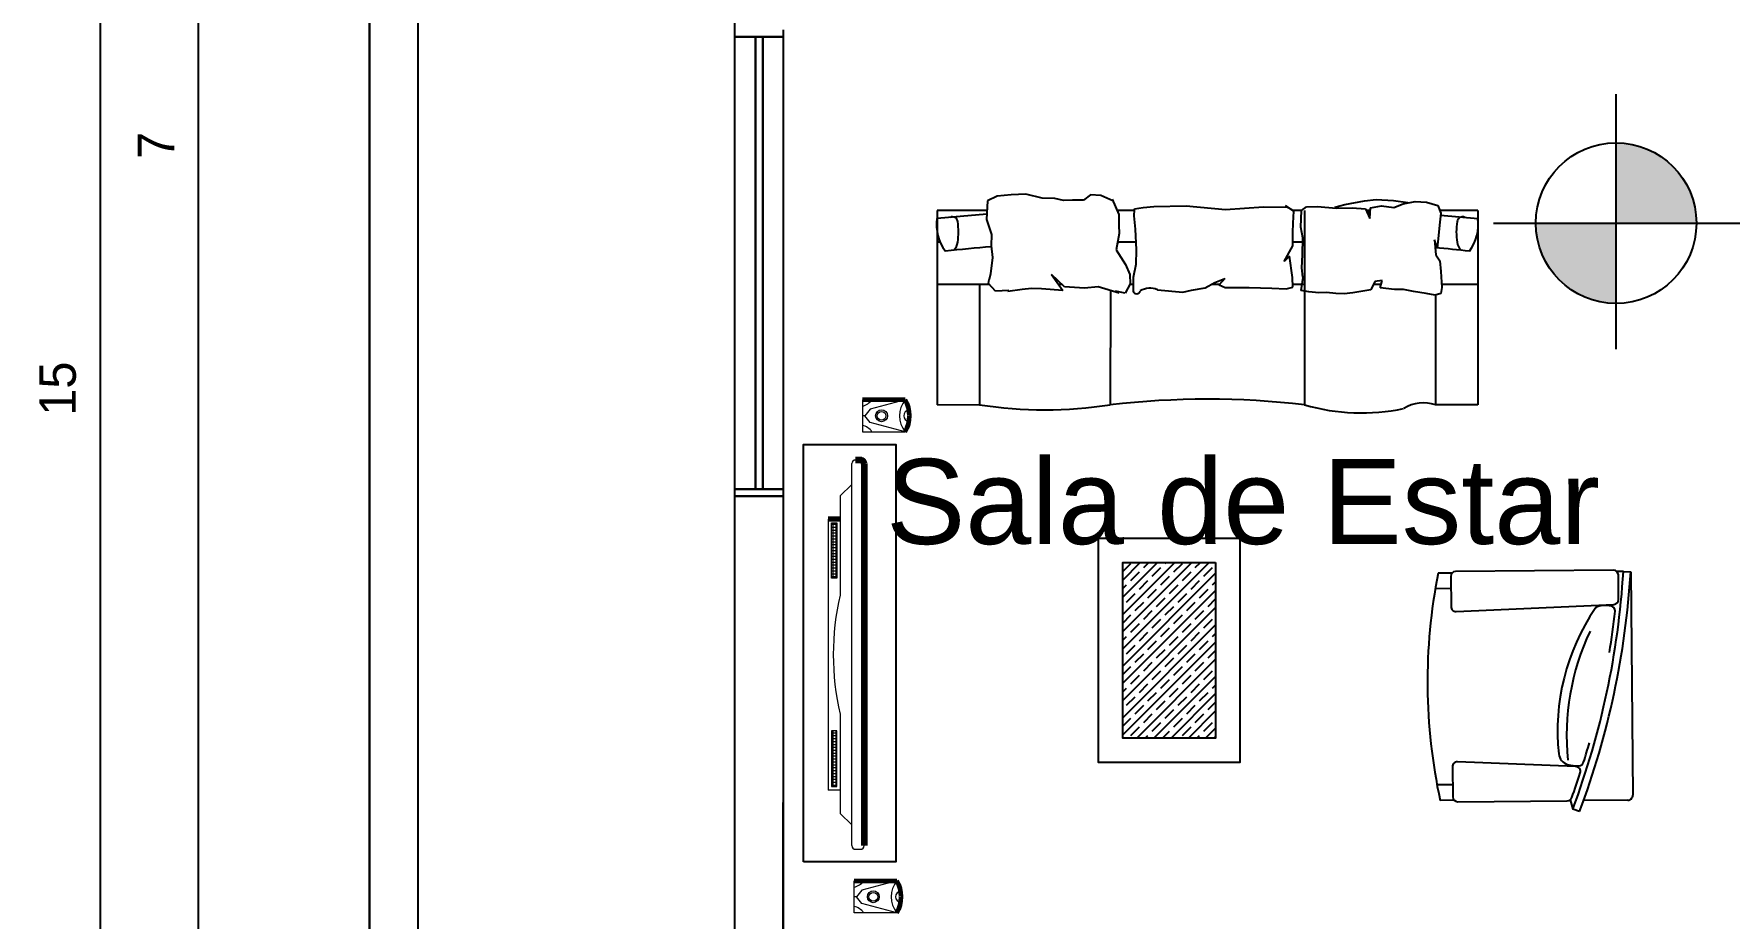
# Model space of a CAD drawing. Header units: millimetres. Extents: x 578 to 638.3, y 269.6 to 296.6.
# Drawn here: x 586.66 to 593.63, y 285.3 to 288.94 of the extents above; entities that cross this region are included whole.
import ezdxf

# ---------------------------------------------------------------- set-up
doc = ezdxf.new("R2010")
doc.units = ezdxf.units.MM
doc.linetypes.add('DASHED', pattern=[70, 50, -20])
doc.layers.get('Defpoints').update_dxf_attribs({"lineweight": 20})
doc.layers.add('Cotas', color=2, linetype='Continuous')
doc.layers.add('MEBEL', color=7, linetype='DASHED')
for name, color, linetype, lineweight in [('Janelas', 10, 'Continuous', 30), ('Mobiliario', 254, 'Continuous', 5), ('MÓVEIS', 7, 'Continuous', 13), ('Porta', 214, 'Continuous', 25)]:
    doc.layers.add(name, color=color, linetype=linetype, lineweight=lineweight)
doc.styles.add('HELVECONDENSE', font='arial.ttf')
doc.dimstyles.new('Cota Externa', dxfattribs={"dimtxt": 0.15, "dimasz": 0.15, "dimexe": 0.2, "dimexo": 0.1, "dimgap": 0.1, "dimtad": 1, "dimzin": 9, "dimtxsty": 'Standard', "dimblk": 'OBLIQUE', "dimcen": 2.5, "dimadec": 0, "dimazin": 0, "dimtfac": 1, "dimtmove": 1, "dimatfit": 3, "dimfxl": 1, "dimarcsym": 0})

# ---------------------------------------------------------------- blocks, each defined once
blk = doc.blocks.new('TV Smart 60 Polegadas')
at = {"layer": 'Mobiliario', "lineweight": 5, "ltscale": 0.08}
h = blk.add_hatch(dxfattribs=at)
h.set_pattern_fill('_USER,_O', color=0, scale=0.011963, angle=180, double=1, pattern_type=0)
h.set_pattern_definition([(360, (-6.182433, 10.061132), (-7e-18, -0.011962617), []), (270, (-6.182433, 10.061132), (-0.011962617, 7e-18), [])])
h.paths.add_polyline_path([(-0.3138, -0.0351), (-0.5417, -0.0351), (-0.5417, -0.0133), (-0.3138, -0.0133)])
h = blk.add_hatch(dxfattribs=at)
h.set_pattern_fill('_USER,_O', color=0, scale=0.011963, angle=180, double=1, pattern_type=0)
h.set_pattern_definition([(180, (6.182433, 10.061132), (-7e-18, -0.011962617), []), (270, (6.182433, 10.061132), (0.011962617, -8e-18), [])])
h.paths.add_polyline_path([(0.3138, -0.0351), (0.5417, -0.0351), (0.5417, -0.0133), (0.3138, -0.0133)])
at = {"layer": 'Mobiliario', "color": 0, "lineweight": 9, "ltscale": 0.08}
for p, q in [((-0.5568, -0.0484), (-0.5568, 0)), ((-0.8, -0.1118), (-0.8, -0.1323)), ((-0.785, -0.0968), (0.785, -0.0968))]:
    blk.add_line(p, q, dxfattribs=at)
at = {"layer": 'Mobiliario'}
blk.add_line((0.5568, 0), (-0.5568, 0), dxfattribs=at)
at = {"layer": 'Mobiliario', "color": 250, "lineweight": 9, "ltscale": 0.08}
for p, q in [((-0.6988, -0.0968), (-0.6524, -0.0484)), ((-0.2446, -0.0484), (-0.6524, -0.0484)), ((0.6524, -0.0484), (0.2446, -0.0484)), ((0.6988, -0.0968), (0.6524, -0.0484))]:
    blk.add_line(p, q, dxfattribs=at)
at = {"layer": 'Mobiliario', "color": 0, "lineweight": 70, "ltscale": 0.08}
blk.add_line((0.5568, -0.0484), (0.5568, 0), dxfattribs=at)
at = {"layer": 'Mobiliario', "color": 0, "lineweight": 106, "ltscale": 0.08}
for p, q in [((0.8, -0.1323), (0.8, -0.1118)), ((0.785, -0.1473), (-0.785, -0.1473))]:
    blk.add_line(p, q, dxfattribs=at)
at = {"layer": 'Mobiliario', "color": 0, "lineweight": 5, "ltscale": 0.08}
for points in [[(-0.5417, -0.0351), (-0.3138, -0.0351), (-0.3138, -0.0133), (-0.5417, -0.0133)], [(0.5417, -0.0351), (0.3138, -0.0351), (0.3138, -0.0133), (0.5417, -0.0133)]]:
    blk.add_lwpolyline(points, close=True, dxfattribs=at)
at = {"layer": 'Mobiliario', "color": 250, "lineweight": 9, "ltscale": 0.08}
blk.add_arc((0, -1.1033), 1.0828, 76.94486, 103.05514, dxfattribs=at)
at = {"layer": 'Mobiliario', "color": 0, "lineweight": 9, "ltscale": 0.08}
for centre, start, end in [((-0.785, -0.1118), 90, 180), ((0.785, -0.1118), 0, 90)]:
    blk.add_arc(centre, 0.015, start, end, dxfattribs=at)
at = {"layer": 'Mobiliario', "color": 0, "lineweight": 5, "ltscale": 0.08}
blk.add_arc((-0.785, -0.1323), 0.015, 180, 270, dxfattribs=at)
at = {"layer": 'Mobiliario', "color": 0, "lineweight": 106, "ltscale": 0.08}
blk.add_arc((0.785, -0.1323), 0.015, 270, 0, dxfattribs=at)
blk = doc.blocks.new('Romitiate')
at = {"layer": 'Mobiliario', "color": 250, "ltscale": 0.08}
for p, q in [((-2.1089, -0.1419), (-2.1089, 0.034)), ((-2.1089, 0.034), (-1.977, 0.034)), ((-2.1089, -0.1419), (-2.0704, 0.0017)), ((-2.0704, 0.0017), (-2.043, 0.0239)), ((-2.043, 0.0239), (-2.043, 0.034)), ((-2.0156, 0.0017), (-2.043, 0.0239)), ((-1.977, -0.1419), (-2.0156, 0.0017)), ((0, 0), (-0.1319, 0)), ((-0.1319, 0), (-0.1319, -0.1759)), ((-0.066, -0.0102), (-0.066, 0)), ((-0.1319, -0.1759), (-0.0934, -0.0323)), ((-0.0934, -0.0323), (-0.066, -0.0102)), ((-0.0385, -0.0323), (-0.066, -0.0102)), ((0, -0.1759), (-0.0385, -0.0323))]:
    blk.add_line(p, q, dxfattribs=at)
at = {"layer": 'Mobiliario', "color": 250, "lineweight": 60, "ltscale": 0.08}
for p, q in [((-1.977, 0.034), (-1.977, -0.1419)), ((0, -0.1759), (0, 0))]:
    blk.add_line(p, q, dxfattribs=at)
at = {"layer": 'Mobiliario', "color": 250, "ltscale": 0.08}
for centre, radius in [((-2.043, -0.045), 0.0244), ((-2.043, -0.045), 0.018), ((-0.066, -0.079), 0.0244), ((-0.066, -0.079), 0.018)]:
    blk.add_circle(centre, radius, dxfattribs=at)
for centre, radius, start, end in [((-2.1444, 0.0471), 0.0632, 304.12798, 348.07891), ((-1.9416, 0.0471), 0.0632, 191.92109, 235.87202), ((-0.1674, 0.0131), 0.0632, 304.12798, 348.07891), ((0.0355, 0.0131), 0.0632, 191.92109, 235.87202), ((-2.043, -0.2236), 0.1051, 51.10804, 128.89196), ((-2.043, -0.1598), 0.0234, 5.14438, 174.85562), ((-0.066, -0.2577), 0.1051, 51.10804, 128.89196), ((-0.066, -0.1938), 0.0234, 5.14438, 174.85562)]:
    blk.add_arc(centre, radius, start, end, dxfattribs=at)
at = {"layer": 'Mobiliario', "color": 250, "lineweight": 60, "ltscale": 0.08}
for centre in [(-2.043, -0.0291), (-0.066, -0.0632)]:
    blk.add_arc(centre, 0.1306, 239.6693, 300.3307, dxfattribs=at)
blk = doc.blocks.new('sofa')
at = {"layer": 'MEBEL', "linetype": 'ByBlock'}
for p, q in [((-1162.8964, -78.0146), (-1162.8963, -77.2168)), ((-1162.8963, -77.2168), (-1162.8958, -77.2164)), ((-1162.7227, -77.6675), (-1162.7226, -77.2168)), ((-1162.1846, -78.0147), (-1162.1844, -77.2169)), ((-1161.3859, -77.6864), (-1161.3858, -77.2171)), ((-1160.8477, -77.7116), (-1160.8476, -77.2168)), ((-1160.6741, -78.0154), (-1160.6739, -77.2168)), ((-1162.8959, -77.7112), (-1162.748, -77.7112)), ((-1162.4988, -77.7112), (-1162.4676, -77.7113)), ((-1162.1845, -77.7113), (-1162.1358, -77.7113)), ((-1161.834, -77.7114), (-1161.8007, -77.7114)), ((-1161.4797, -77.7114), (-1161.4668, -77.7114)), ((-1161.1864, -77.7115), (-1161.1725, -77.7115)), ((-1160.8883, -77.7116), (-1160.674, -77.7116)), ((-1162.1845, -77.8849), (-1162.1363, -77.8849)), ((-1161.4903, -77.8851), (-1161.4159, -77.8851)), ((-1160.6864, -77.8852), (-1160.6741, -77.8852)), ((-1162.896, -78.015), (-1162.7405, -78.015)), ((-1162.4542, -78.0151), (-1162.4381, -78.0151)), ((-1162.1715, -78.0151), (-1162.1362, -78.0151)), ((-1161.4855, -78.0153), (-1161.4133, -78.0153)), ((-1160.879, -78.0154), (-1160.6741, -78.0154))]:
    blk.add_line(p, q, dxfattribs=at)
at = {"layer": 'MEBEL', "linetype": 'Continuous'}
for p, q in [((-1162.8963, -77.2168), (-1162.7226, -77.2168)), ((-1160.6739, -77.2172), (-1160.8476, -77.2168)), ((-1160.8856, -77.7145), (-1160.8873, -77.7313)), ((-1162.7433, -77.9957), (-1162.8964, -77.9822)), ((-1162.4412, -78.008), (-1162.4538, -78.0077)), ((-1161.5212, -78.0272), (-1161.5643, -78.0315)), ((-1160.878, -78.0002), (-1160.6734, -77.9822))]:
    blk.add_line(p, q, dxfattribs=at)
at = {"layer": 'MEBEL', "color": 7}
for p, q in [((-1162.7487, -77.6991), (-1162.745, -77.6741)), ((-1162.745, -77.6741), (-1162.7218, -77.6672)), ((-1162.7218, -77.6672), (-1162.6847, -77.6746)), ((-1162.6847, -77.6746), (-1162.6324, -77.6825)), ((-1162.6324, -77.6825), (-1162.5904, -77.6909)), ((-1162.5904, -77.6909), (-1162.5544, -77.6905)), ((-1162.5544, -77.6905), (-1162.4954, -77.6971)), ((-1162.4954, -77.6971), (-1162.5028, -77.7278)), ((-1162.4737, -77.7233), (-1162.4566, -77.6895)), ((-1162.4566, -77.6895), (-1162.4154, -77.6824)), ((-1162.4154, -77.6824), (-1162.3823, -77.6774)), ((-1162.3823, -77.6774), (-1162.3468, -77.673)), ((-1162.3468, -77.673), (-1162.3122, -77.6735)), ((-1162.3122, -77.6735), (-1162.2747, -77.6784)), ((-1162.2747, -77.6784), (-1162.2424, -77.6772)), ((-1162.2424, -77.6772), (-1162.2021, -77.6814)), ((-1162.2021, -77.6814), (-1162.1698, -77.6866)), ((-1162.1698, -77.6866), (-1162.178, -77.7402)), ((-1162.1086, -77.6939), (-1162.136, -77.7003)), ((-1162.0495, -77.6966), (-1162.1086, -77.6939)), ((-1161.957, -77.6988), (-1162.0495, -77.6966)), ((-1161.776, -77.6972), (-1161.815, -77.7196)), ((-1161.7192, -77.6883), (-1161.776, -77.6972)), ((-1161.6839, -77.6797), (-1161.7192, -77.6883)), ((-1161.5795, -77.6895), (-1161.6839, -77.6797)), ((-1161.4801, -77.7394), (-1161.4792, -77.6843)), ((-1161.468, -77.7138), (-1161.447, -77.6749)), ((-1161.447, -77.6749), (-1161.4074, -77.6834)), ((-1161.4218, -77.6754), (-1161.3364, -77.7014)), ((-1161.3364, -77.7014), (-1161.2792, -77.6958)), ((-1161.2792, -77.6958), (-1161.197, -77.7016)), ((-1161.1435, -77.752), (-1161.1905, -77.6863)), ((-1161.1905, -77.6863), (-1161.1027, -77.6935)), ((-1161.1027, -77.6935), (-1161.0617, -77.6945)), ((-1161.0617, -77.6945), (-1161.023, -77.6901)), ((-1161.023, -77.6901), (-1160.964, -77.6825)), ((-1160.9682, -77.6865), (-1160.914, -77.6843)), ((-1160.914, -77.6843), (-1160.8856, -77.7145)), ((-1162.745, -77.764), (-1162.7487, -77.6991)), ((-1162.7399, -77.8087), (-1162.745, -77.764)), ((-1162.5028, -77.7278), (-1162.4737, -77.7233)), ((-1162.177, -77.7417), (-1162.173, -77.7797)), ((-1162.136, -77.7003), (-1162.1352, -77.7396)), ((-1162.1352, -77.7396), (-1162.1217, -77.8278)), ((-1161.8586, -77.6988), (-1161.957, -77.6988)), ((-1161.8328, -77.7101), (-1161.8586, -77.6988)), ((-1161.8559, -77.7361), (-1161.8328, -77.7101)), ((-1161.815, -77.7196), (-1161.8559, -77.7361)), ((-1161.4909, -77.7927), (-1161.4801, -77.7394)), ((-1161.4655, -77.7526), (-1161.468, -77.7138)), ((-1161.4489, -77.7933), (-1161.4655, -77.7526)), ((-1161.197, -77.7016), (-1161.1435, -77.752)), ((-1160.9009, -77.8214), (-1160.8927, -77.7553)), ((-1160.8927, -77.7553), (-1160.8873, -77.7313)), ((-1162.7241, -77.8324), (-1162.7399, -77.8087)), ((-1162.7187, -77.8952), (-1162.7241, -77.8324)), ((-1162.176, -77.8331), (-1162.1771, -77.9022)), ((-1162.173, -77.7797), (-1162.176, -77.8331)), ((-1162.1005, -77.8058), (-1162.1366, -77.8694)), ((-1162.1217, -77.8278), (-1162.1005, -77.8058)), ((-1161.4917, -77.8537), (-1161.4909, -77.7927)), ((-1161.4101, -77.8535), (-1161.4489, -77.7933)), ((-1160.8963, -77.8698), (-1160.9009, -77.8214)), ((-1162.735, -77.9125), (-1162.7298, -77.8608)), ((-1162.7298, -77.8608), (-1162.7187, -77.8952)), ((-1162.1771, -77.9022), (-1162.1692, -77.9462)), ((-1162.1366, -77.8694), (-1162.1356, -77.9244)), ((-1161.4881, -77.9381), (-1161.4917, -77.8537)), ((-1161.4224, -77.9212), (-1161.4101, -77.8535)), ((-1161.4185, -77.8821), (-1161.4145, -77.8795)), ((-1160.8975, -77.9159), (-1160.8963, -77.8698)), ((-1162.7444, -78.0043), (-1162.7385, -77.9554)), ((-1162.7385, -77.9554), (-1162.735, -77.9125)), ((-1162.1692, -77.9462), (-1162.1714, -78.0151)), ((-1162.1368, -77.9638), (-1162.1397, -78.013)), ((-1162.1356, -77.9244), (-1162.1368, -77.9638)), ((-1161.4831, -77.9931), (-1161.4881, -77.9381)), ((-1161.4203, -77.9545), (-1161.4224, -77.9212)), ((-1161.4202, -77.999), (-1161.4203, -77.9545)), ((-1160.8767, -77.9786), (-1160.8975, -77.9159)), ((-1162.7328, -78.0362), (-1162.7444, -78.0043)), ((-1162.6854, -78.0496), (-1162.7328, -78.0362)), ((-1162.5891, -78.0432), (-1162.6385, -78.0525)), ((-1162.5514, -78.0276), (-1162.5891, -78.0432)), ((-1162.5, -78.0341), (-1162.5514, -78.0276)), ((-1162.4548, -78.0264), (-1162.5, -78.0341)), ((-1162.4523, -77.982), (-1162.4548, -78.0264)), ((-1162.4348, -78.0227), (-1162.4523, -77.982)), ((-1162.3803, -78.0259), (-1162.4348, -78.0227)), ((-1162.3497, -78.0398), (-1162.4309, -78.0543)), ((-1162.3146, -78.025), (-1162.3803, -78.0259)), ((-1162.3089, -78.0287), (-1162.3497, -78.0398)), ((-1162.2376, -78.0314), (-1162.3146, -78.025)), ((-1162.1924, -78.0302), (-1162.2376, -78.0314)), ((-1162.1714, -78.0151), (-1162.1924, -78.0302)), ((-1162.1397, -78.013), (-1162.1059, -78.0339)), ((-1162.0153, -78.0302), (-1162.1129, -78.0296)), ((-1161.8597, -78.0193), (-1162.0153, -78.0302)), ((-1161.6981, -78.0339), (-1161.8597, -78.0193)), ((-1161.5643, -78.0315), (-1161.6981, -78.0339)), ((-1161.4858, -78.0226), (-1161.5212, -78.0272)), ((-1161.4845, -77.9892), (-1161.4858, -78.0226)), ((-1161.3938, -78.0614), (-1161.4202, -77.999)), ((-1160.8814, -78.0556), (-1160.8767, -77.9786)), ((-1162.6385, -78.0525), (-1162.6854, -78.0496)), ((-1162.5494, -78.0563), (-1162.6094, -78.0481)), ((-1162.4783, -78.0602), (-1162.5494, -78.0563)), ((-1162.4309, -78.0543), (-1162.4783, -78.0602)), ((-1161.3956, -78.0546), (-1161.3468, -78.0764)), ((-1161.3468, -78.0764), (-1161.3049, -78.0792)), ((-1161.3049, -78.0792), (-1161.2756, -78.0578)), ((-1161.2756, -78.0578), (-1161.231, -78.0577)), ((-1161.231, -78.0577), (-1161.1935, -78.0566)), ((-1161.1935, -78.0566), (-1161.1582, -78.064)), ((-1161.1582, -78.064), (-1161.1051, -78.0661)), ((-1161.1051, -78.0661), (-1161.0385, -78.0826)), ((-1161.0385, -78.0826), (-1160.9788, -78.0801)), ((-1160.9788, -78.0801), (-1160.9207, -78.0735)), ((-1160.9207, -78.0735), (-1160.8814, -78.0556))]:
    blk.add_line(p, q, dxfattribs=at)
at = {"layer": 'MEBEL', "linetype": 'Continuous'}
for centre, radius, start, end in [((-1162.6738, -77.0694), 0.1553, 251.65332, 301.89818), ((-1162.4184, -78.0213), 0.8382, 73.78724, 101.93089), ((-1161.1156, -78.9421), 1.7461, 81.16906, 98.90097), ((-1161.7863, -73.8231), 3.4166, 263.30812, 276.73178), ((-1161.5489, -77.619), 0.0768, 246.50283, 301.20647), ((-1161.4941, -77.6882), 0.0154, 14.70963, 166.79993), ((-1162.7159, -77.9571), 0.1823, 143.30061, 187.93605), ((-1162.1845, -71.6293), 6.2556, 263.78286, 265.07557), ((-1162.8685, -77.893), 0.058, 8.10046, 45.29917), ((-1163.1084, -77.9271), 0.3003, 351.87715, 8.10046), ((-1161.3852, -71.6293), 6.2556, 274.4787, 276.21714), ((-1160.4614, -77.9271), 0.3003, 171.89954, 188.12284), ((-1160.7012, -77.893), 0.058, 134.70083, 171.89954), ((-1160.8539, -77.9571), 0.1823, 352.06395, 36.69939), ((-1162.8335, -77.9664), 0.0225, 246.25482, 351.87715), ((-1160.7363, -77.9664), 0.0225, 188.12284, 293.74518)]:
    blk.add_arc(centre, radius, start, end, dxfattribs=at)
blk = doc.blocks.new('new block.dwg poltrona')
at = {"layer": 'MEBEL', "color": 7, "linetype": 'Continuous', "ltscale": 0.7}
for p, q in [((-694.7, 961.7), (-678.9, 1016.9)), ((-631.4, 949.7), (-613.8, 1011.2)), ((-704.2, 949.7), (-828, 516.1)), ((-560.4, 929.4), (-679.5, 963.5)), ((-703.1, 443.7), (-546.9, 903.8)), ((143.5, 728.4), (161.1, 789.9)), ((143.5, 728.4), (161.1, 789.9)), ((47.5, 734), (-108.7, 103.7)), ((191.6, 714.7), (72.5, 748.7)), ((203.6, 705.2), (219.3, 760.4)), ((203.6, 705.2), (205.2, 710.8)), ((27, 65.7), (205.3, 690)), ((-885.3, 480.2), (-867.2, 504.2)), ((-896.5, 276.4), (-846.5, 451.4)), ((0, 0), (-882.7, 251.7)), ((-94.8, 79.7), (2.3, 51.9)), ((10.2, 28.2), (0, 0)), ((10.2, 28.2), (17.5, 53.7))]:
    blk.add_line(p, q, dxfattribs=at)
for centre, radius, start, end in [((-846.7, -1271.5), 2294.6, 62.31757, 85.807), ((-684.9, 944.2), 20, 74.06228, 164.06228), ((-565.8, 910.2), 20, 341.24929, 74.06228), ((67, 729.5), 20, 74.06228, 166.87527), ((186.1, 695.5), 20, 344.06228, 74.06228), ((-855.7, -521.4), 1025.7, 88.4288, 90.64125), ((1159.8, 3194.1), 3368.1, 232.99963, 250.0441), ((-808.8, 510.6), 20, 164.06228, 233.73697), ((1159.8, 3194.1), 3348.1, 233.73697, 235.5624), ((-642.9, 446.2), 50, 79.6415, 147.83659), ((-794.8, -384.9), 894.9, 39.37536, 79.6415), ((1159.8, 3194.1), 3398.1, 232.99963, 250.0441), ((-722.3, 449.2), 20, 235.5624, 344.06228), ((-684.6, 423.8), 20, 166.02585, 236.34504), ((-556.6, 391.9), 152, 147.83659, 166.02585), ((-855.7, -521.4), 1005.7, 48.27691, 79.25729), ((1159.8, 3194.1), 3348.1, 236.34504, 237.7818), ((-877.2, 270.9), 20, 164.06228, 254.08761), ((1159.8, 3194.1), 3348.1, 244.29374, 247.21111), ((-201.8, 167), 103.3, 330.38077, 2.16195), ((-118.5, 170.1), 20, 2.16195, 39.37536), ((-129.3, 125.8), 20, 247.21111, 330.38077), ((-89.3, 98.9), 20, 166.07982, 254.06228), ((7.8, 71.2), 20, 254.06228, 344.06228)]:
    blk.add_arc(centre, radius, start, end, dxfattribs=at)
blk = doc.blocks.new('_Oblique')
at = {"color": 0, "linetype": 'ByBlock', "lineweight": -2}
blk.add_line((-0.5, -0.5), (0.5, 0.5), dxfattribs=at)
blk = doc.blocks.new('*D87')
at = {"layer": 'Cotas', "color": 0, "lineweight": -2, "transparency": 16777216}
for p, q in [((587.9419, 294.9781), (586.7354, 294.9781)), ((586.9354, 279.9781), (586.9354, 294.9781)), ((587.9419, 279.9781), (586.7354, 279.9781))]:
    blk.add_line(p, q, dxfattribs=at)
at = {"layer": 'Defpoints', "color": 0, "transparency": 16777216}
for p in [(586.9354, 294.9781), (588.0419, 294.9781), (588.0419, 279.9781)]:
    blk.add_point(p, dxfattribs=at)
at = {"layer": 'Cotas', "color": 0, "lineweight": -2, "transparency": 16777216, "xscale": 0.15, "yscale": 0.15, "zscale": 0.15}
for p, rotation in [((586.9354, 294.9781), 90), ((586.9354, 279.9781), 270)]:
    blk.add_blockref('_Oblique', p, dxfattribs=dict(at, rotation=rotation))
at = {"layer": 'Cotas', "color": 0, "transparency": 16777216, "insert": (586.7604, 287.4781), "char_height": 0.15, "attachment_point": 5, "rotation": 90}
blk.add_mtext('15', dxfattribs=at)
blk = doc.blocks.new('*D89')
at = {"layer": 'Cotas', "color": 0, "lineweight": -2, "transparency": 16777216}
for p, q in [((589.4419, 291.9781), (587.1386, 291.9781)), ((587.3386, 284.9781), (587.3386, 291.9781)), ((589.4419, 284.9781), (587.1386, 284.9781))]:
    blk.add_line(p, q, dxfattribs=at)
at = {"layer": 'Defpoints', "color": 0, "transparency": 16777216}
for p in [(587.3386, 291.9781), (589.5419, 291.9781), (589.5419, 284.9781)]:
    blk.add_point(p, dxfattribs=at)
at = {"layer": 'Cotas', "color": 0, "lineweight": -2, "transparency": 16777216, "xscale": 0.15, "yscale": 0.15, "zscale": 0.15}
for p, rotation in [((587.3386, 291.9781), 90), ((587.3386, 284.9781), 270)]:
    blk.add_blockref('_Oblique', p, dxfattribs=dict(at, rotation=rotation))
at = {"layer": 'Cotas', "color": 0, "transparency": 16777216, "insert": (587.1636, 288.4781), "char_height": 0.15, "attachment_point": 5, "rotation": 90}
blk.add_mtext('7', dxfattribs=at)

msp = doc.modelspace()

# ---------------------------------------------------------------- hatches: boundary and pattern name
h = msp.add_hatch()
h.set_pattern_fill('NET', color=256, scale=0.094)
h.set_pattern_definition([(0, (-330378.56463, -7393310.4047), (0, 0.29845), []), (90, (-330378.56463, -7393310.4047), (-0.29845, 2e-17), [])])
edge = h.paths.add_edge_path()
edge.add_line((595.5314, 289.7555), (597.7024, 289.7555))
edge.add_line((597.7024, 289.7555), (597.7024, 291.2688))
edge.add_line((597.7024, 291.2688), (596.5635, 291.2704))
edge.add_arc((596.5598, 291.2834), 0.0135, 179.80501, 285.85922, ccw=False)
edge.add_line((596.5463, 291.2834), (596.548, 291.7781))
edge.add_line((596.548, 291.7781), (592.8624, 291.7781))
edge.add_line((592.8624, 291.7781), (592.8624, 291.684))
edge.add_arc((592.8624, 290.9334), 0.7506, 2.33828, 90, ccw=False)
edge.add_line((593.6124, 290.964), (593.6124, 290.934))
edge.add_line((593.6124, 290.934), (592.8624, 290.934))
edge.add_line((592.8624, 290.934), (592.8624, 290.909))
edge.add_line((592.8624, 290.909), (592.8624, 290.8399))
edge.add_line((592.8624, 290.8399), (592.8624, 289.1037))
edge.add_line((592.8624, 289.1037), (594.0624, 289.1037))
edge.add_line((594.0624, 289.1037), (594.0624, 290.909))
edge.add_line((594.0624, 290.909), (594.2124, 290.909))
edge.add_line((594.2124, 290.909), (594.2124, 289.1037))
edge.add_line((594.2124, 289.1037), (594.2124, 288.9502))
edge.add_line((594.2124, 288.9502), (595.7007, 288.949))
edge.add_line((595.7007, 288.949), (595.7007, 288.9497))
edge.add_arc((595.9038, 288.949), 0.2032, 179.80835, 205.85234)
edge.add_arc((595.9061, 290.0654), 1.2192, 261.26535, 278.49816)
edge.add_arc((595.9038, 288.949), 0.2032, 333.91117, 361.34194)
edge.add_line((596.107, 288.9537), (596.1074, 288.9537))
edge.add_line((596.1074, 288.9537), (596.1207, 289.1291))
edge.add_arc((596.0193, 289.1353), 0.1016, 356.52266, 380.9926)
edge.add_line((596.1142, 289.1717), (595.5294, 289.1727))
edge.add_line((595.5294, 289.1727), (595.5314, 289.7555))
h.paths.add_polyline_path([(595.2254, 291.0916), (595.2276, 291.7416), (595.8276, 291.7396), (596.4276, 291.7376), (596.4254, 291.0876), (595.9233, 291.0892), (595.9232, 291.0577), (595.8732, 291.0579), (595.8733, 291.0894), (595.8254, 291.0896), (595.773, 291.0898), (595.7729, 291.0598), (595.7229, 291.0599), (595.723, 291.0899)], flags=16)
h.paths.add_polyline_path([(593.4962, 289.1313), (592.8962, 289.1313), (592.8962, 289.7313), (593.4962, 289.7313)], flags=16)
edge = h.paths.add_edge_path(flags=0)
edge.add_arc((593.419, 289.4611), 0.015, 0, 360)
edge = h.paths.add_edge_path(flags=0)
edge.add_arc((593.419, 289.4084), 0.015, 0, 360)
edge = h.paths.add_edge_path(flags=0)
edge.add_arc((593.419, 289.3489), 0.015, 0, 360)
edge = h.paths.add_edge_path(flags=0)
edge.add_arc((593.4157, 289.2288), 0.035, 0, 360)
edge = h.paths.add_edge_path(flags=0)
edge.add_arc((593.4157, 289.2288), 0.0191, 0, 360)
h.paths.add_polyline_path([(593.3262, 289.1613), (592.9262, 289.1613), (592.9262, 289.7013), (593.3262, 289.7013)], flags=0)
edge = h.paths.add_edge_path(flags=16)
edge.add_line((593.2771, 289.8041), (592.8821, 289.8041))
edge.add_arc((592.8821, 289.8141), 0.01, 180, 270, ccw=False)
edge.add_line((592.8721, 289.8141), (592.8721, 290.3241))
edge.add_arc((592.8821, 290.3241), 0.01, 90, 180, ccw=False)
edge.add_line((592.8821, 290.3341), (593.2771, 290.3341))
edge.add_arc((593.2771, 290.2841), 0.05, 0, 90, ccw=False)
edge.add_line((593.3271, 290.2841), (593.3271, 289.8541))
edge.add_arc((593.2771, 289.8541), 0.05, 270, 360, ccw=False)
edge = h.paths.add_edge_path(flags=0)
edge.add_line((593.256, 289.8392), (593.1002, 289.8452))
edge.add_arc((593.1012, 289.8702), 0.025, 267.7757, 350.82574)
edge.add_arc((591.8698, 290.0691), 1.2724, 350.82574, 369.17426)
edge.add_arc((593.1012, 290.2679), 0.025, 9.17426, 92.2243)
edge.add_line((593.1002, 290.2929), (593.256, 290.299))
edge.add_arc((593.2571, 290.269), 0.03, 0, 92.2243, ccw=False)
edge.add_line((593.2871, 290.269), (593.2871, 290.2289))
edge.add_line((593.2871, 290.2289), (593.2871, 290.0691))
edge.add_line((593.2871, 290.0691), (593.2871, 289.8691))
edge.add_arc((593.2571, 289.8691), 0.03, 267.7757, 360, ccw=False)
h.paths.add_polyline_path([(593.3825, 290.3721), (592.8825, 290.3721), (592.8825, 290.8721), (593.3825, 290.8721)], flags=16)
h.paths.add_polyline_path([(593.3625, 290.3921), (592.9925, 290.3921), (592.9925, 290.8521), (593.3625, 290.8521)], flags=0)
edge = h.paths.add_edge_path(flags=0)
edge.add_arc((593.0021, 290.0691), 0.05, 0, 360)
h.paths.add_polyline_path([(592.9737, 289.4863), (592.9737, 289.3763), (592.9437, 289.3763), (592.9437, 289.4863)], flags=0)
edge = h.paths.add_edge_path(flags=0)
edge.add_arc((593.0021, 290.0691), 0.025, 0, 360)
h.paths.add_polyline_path([(595.2611, 291.7518), (595.2612, 291.7729), (595.7883, 291.7711), (595.7882, 291.7501)], flags=16)
h.paths.add_polyline_path([(595.8611, 291.7498), (595.8612, 291.7709), (596.3883, 291.7691), (596.3882, 291.7481)], flags=16)
edge = h.paths.add_edge_path(flags=0)
edge.add_arc((592.9334, 290.8026), 0.0235, 0, 360)
h.paths.add_polyline_path([(595.2355, 290.255), (597.2721, 290.255), (597.2721, 290.8733), (595.2355, 290.8733)], flags=16)
h.paths.add_polyline_path([(594.0546, 289.2879), (594.0546, 291.0856), (593.4364, 291.0856), (593.4364, 289.2879)], flags=16)
at = {"true_color": 0x000000}
h = msp.add_hatch(color=18, dxfattribs=at)
h.dxf.hatch_style = 1
h.paths.add_polyline_path([(593.1659, 288.1586), (592.8359, 288.1586, 0.414214), (593.1659, 287.8286)])
h.paths.add_polyline_path([(593.1659, 288.4886), (593.1659, 288.1586), (593.4959, 288.1584, 0.414377)])
at = {"layer": 'Cotas', "true_color": 0x000000}
h = msp.add_hatch(dxfattribs=at)
h.set_pattern_fill('JIS_STN_1E', color=18, scale=0.05)
h.set_pattern_definition([(45, (0.24195, -0.006845), (-0.035355339, 0.035355339), []), (45, (0.2772, -0.006845), (-0.035355339, 0.035355339), [0.05, -0.025])])
h.paths.add_polyline_path([(591.5195, 286.7639), (591.1379, 286.7639), (591.1379, 286.0422), (591.5195, 286.0422)])

# ---------------------------------------------------------------- linework, layer by layer
for p, q in [((588.0419, 294.9781), (588.0419, 279.9781)), ((589.5419, 291.9781), (589.5419, 284.9781)), ((589.7419, 288.9537), (589.7419, 285.1781)), ((589.7419, 288.9237), (589.7419, 287.0659)), ((593.1659, 287.641), (593.1659, 288.6886)), ((592.6623, 288.1589), (595.1489, 288.1575)), ((589.7419, 285.1781), (589.7419, 285.7781))]:
    msp.add_line(p, q)
msp.add_lwpolyline([(600.0419, 294.9781), (600.037, 279.9781), (588.0419, 279.9781), (588.0419, 294.9781)])
for points in [[(588.2419, 294.7781), (599.837, 294.7781), (599.837, 280.1781), (599.837, 280.1781), (588.2419, 280.1781)], [(589.8258, 285.5342), (589.8258, 287.249), (590.2052, 287.249), (590.2052, 285.5342)], [(591.6195, 286.8639), (591.6195, 285.9422), (591.0379, 285.9422), (591.0379, 286.8639)], [(591.5195, 286.7639), (591.5195, 286.0422), (591.1379, 286.0422), (591.1379, 286.7639)]]:
    msp.add_lwpolyline(points, close=True)
msp.add_circle((593.1659, 288.1586), 0.33)
at = {"layer": 'Janelas'}
for p, q in [((589.7419, 288.9237), (589.5419, 288.9237)), ((589.6279, 288.9237), (589.6279, 287.0659)), ((589.6579, 288.9237), (589.6579, 287.0659)), ((589.7419, 287.0659), (589.5419, 287.0659)), ((589.7419, 287.0359), (589.5419, 287.0359))]:
    msp.add_line(p, q, dxfattribs=at)

# ---------------------------------------------------------------- block references
at = {"xscale": 0.000999999999999999, "yscale": 0.000999999999999999, "zscale": 0.000999999999999999, "rotation": 106.4515289739183}
msp.add_blockref('new block.dwg poltrona', (593.2259, 286.7251), dxfattribs=at)
at = {"layer": 'Mobiliario', "rotation": 90}
msp.add_blockref('TV Smart 60 Polegadas', (589.9274, 286.3851), dxfattribs=at)
at = {"layer": 'MÓVEIS', "color": 0, "rotation": 179.9986610125801}
msp.add_blockref('sofa', (-570.3008, 210.2225), dxfattribs=at)
at = {"layer": 'Porta', "rotation": 90}
msp.add_blockref('Romitiate', (590.0676, 287.4329), dxfattribs=at)

# ---------------------------------------------------------------- texts
at = {"layer": 'Cotas', "insert": (590.1648, 287.1897), "char_height": 0.35, "attachment_point": 1, "style": 'HELVECONDENSE'}
msp.add_mtext_dynamic_manual_height_columns('Sala de Estar', width=3.380218, gutter_width=12.5, heights=[0], dxfattribs=at)

# ---------------------------------------------------------------- dimensions: what is measured, and where the dimension line sits
at = {"layer": 'Cotas'}
for base, p1, p2, picture, middle in [((586.9354, 294.9781), (588.0419, 279.9781), (588.0419, 294.9781), '*D87', (586.7604, 287.4781)), ((587.3386, 291.9781), (589.5419, 284.9781), (589.5419, 291.9781), '*D89', (587.1636, 288.4781))]:
    dim = msp.add_linear_dim(base=base, p1=p1, p2=p2, angle=90, dimstyle='Cota Externa', dxfattribs=at)
    dim.commit()
    dim.dimension.update_dxf_attribs({"geometry": picture, "text_midpoint": middle})

doc.saveas('drawing.dxf')
